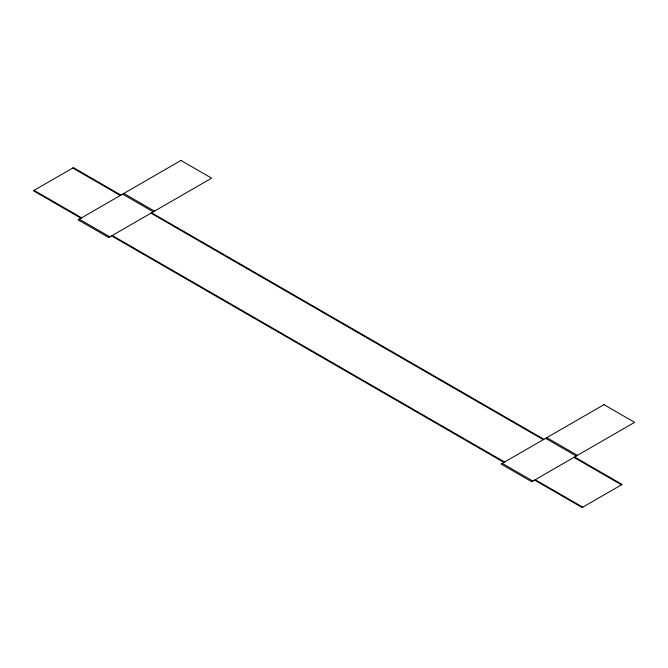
<?xml version="1.0" encoding="UTF-8"?>
<svg xmlns="http://www.w3.org/2000/svg" width="668" height="668" viewBox="0 0 668 668"><rect width="100%" height="100%" fill="white"/><g stroke="black" fill="none" stroke-linecap="round" stroke-linejoin="round"><path stroke-width="1" d="M123.822 193.453L154.467 211.138M546.8 437.657L577.444 455.342M122.645 194.129L153.281 211.823M545.622 438.333L576.259 456.027M120.966 195.098L73.413 167.643L33.4 190.747L80.953 218.202M151.603 212.791L543.944 439.302M574.58 456.995L622.142 484.45L582.129 507.546L534.575 480.092M72.745 168.027L120.307 195.482M150.943 213.175L543.284 439.686M573.921 457.38L621.474 484.834M34.068 190.363L81.621 217.818M112.257 235.503L504.599 462.022M535.235 479.707L582.797 507.162M111.598 235.887L503.931 462.406M79.275 219.171L109.911 236.856M502.252 463.375L532.889 481.06M180.986 160.454L78.098 219.847L108.734 237.541L211.622 178.139L180.986 160.454M603.964 404.658L501.075 464.051L531.711 481.745L634.6 422.343L603.964 404.658"/></g></svg>
